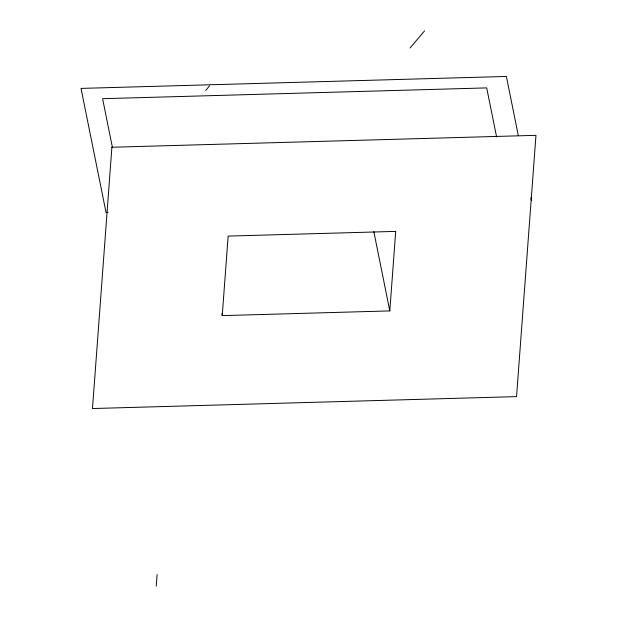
<?xml version="1.0" encoding="UTF-8"?>
<svg xmlns="http://www.w3.org/2000/svg" width="617" height="617" viewBox="0 0 617 617"><rect width="100%" height="100%" fill="white"/><g stroke="black" fill="none" stroke-linecap="round" stroke-linejoin="round"><path stroke-width="0.93" d="M156.24 586.15L157.104 574.566M222.243 315.619L228.151 236.095L395.713 231.39L389.805 310.906L222.243 315.619L221.858 313.737M205.708 90.421L209.533 85.902M410.066 47.987L424.589 30.85M107.96 212.449L106.047 212.503L81.028 88.401L506.387 76.446L518.326 135.671M530.844 197.725L531.407 200.548M496.592 136.92L486.705 87.899L102.592 98.697L112.479 147.718M373.825 231.645L389.805 310.906M111.901 147.247L92.481 408.539L516.552 396.615L535.972 135.331L111.901 147.247"/></g></svg>
